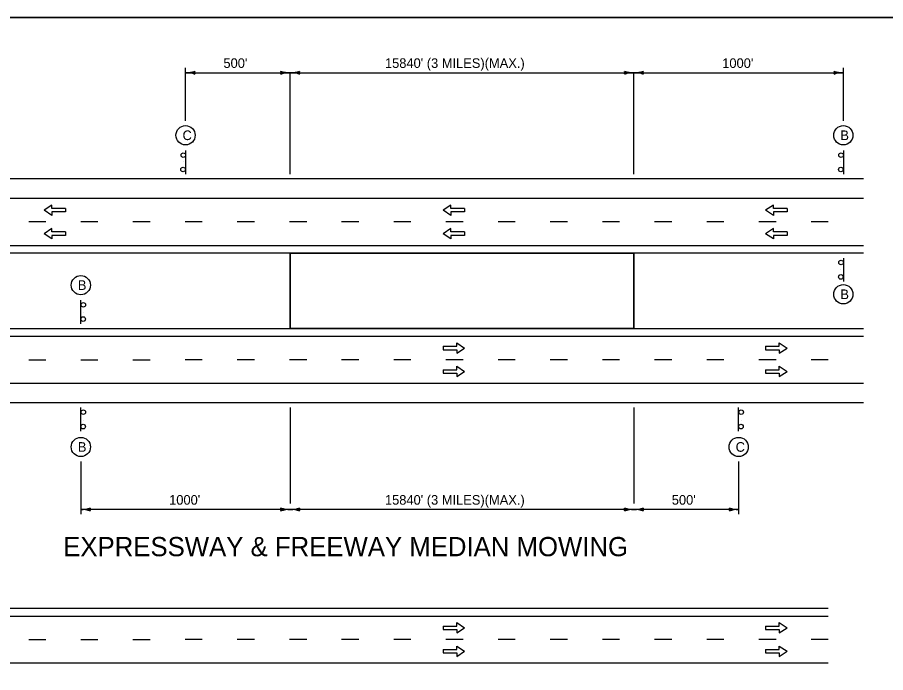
# Model space of a CAD drawing. Extents: x 0 to 32, y 0 to 21.
# Drawn here: x 6.56 to 19.2, y 11.46 to 21 of the extents above; entities that cross this region are included whole.
import ezdxf

# ---------------------------------------------------------------- set-up
doc = ezdxf.new("R2010")
doc.units = 0
for name, color, linetype in [('Default', 7, 'Continuous'), ('Level 1', 7, 'Continuous'), ('Level 63', 7, 'Continuous')]:
    doc.layers.add(name, color=color, linetype=linetype)

msp = doc.modelspace()

# ---------------------------------------------------------------- linework, layer by layer
at = {"layer": 'Default'}
msp.add_lwpolyline([(0, 21), (32, 21), (32, 0), (0, 0)], close=True, dxfattribs=at)
at = {"layer": 'Level 1'}
for p, q in [((9.01, 19.494), (9.01, 20.264)), ((9.14, 20.194), (9.15, 20.217)), ((10.393, 20.217), (10.403, 20.194)), ((10.663, 20.194), (10.673, 20.217)), ((15.393, 20.217), (15.403, 20.194)), ((15.663, 20.194), (15.673, 20.217)), ((18.44, 20.217), (18.45, 20.194)), ((18.58, 19.494), (18.58, 20.264)), ((9.01, 20.194), (10.533, 20.194)), ((9.119, 20.199), (9.138, 20.207)), ((9.119, 20.189), (9.138, 20.181)), ((9.15, 20.171), (9.14, 20.194)), ((10.403, 20.194), (10.393, 20.171)), ((10.424, 20.199), (10.405, 20.207)), ((10.424, 20.189), (10.405, 20.181)), ((10.533, 20.194), (15.533, 20.194)), ((10.533, 18.718), (10.533, 20.194)), ((10.642, 20.199), (10.662, 20.207)), ((10.642, 20.189), (10.662, 20.181)), ((10.673, 20.171), (10.663, 20.194)), ((15.403, 20.194), (15.393, 20.171)), ((15.424, 20.199), (15.405, 20.207)), ((15.424, 20.189), (15.405, 20.181)), ((15.533, 20.194), (18.58, 20.194)), ((15.533, 18.718), (15.533, 20.194)), ((15.642, 20.199), (15.662, 20.207)), ((15.642, 20.189), (15.662, 20.181)), ((15.673, 20.171), (15.663, 20.194)), ((18.45, 20.194), (18.44, 20.171)), ((18.471, 20.199), (18.452, 20.207)), ((18.471, 20.189), (18.452, 20.181)), ((9.01, 19.061), (9.01, 18.718)), ((18.58, 19.061), (18.58, 18.718)), ((8.974, 18.901), (8.974, 18.901)), ((18.544, 18.901), (18.544, 18.901)), ((18.875, 18.648), (5.786, 18.648)), ((18.875, 18.364), (5.436, 18.364)), ((7.064, 18.268), (6.951, 18.193)), ((7.064, 18.118), (6.951, 18.193)), ((7.064, 18.218), (7.064, 18.268)), ((7.264, 18.218), (7.064, 18.218)), ((7.264, 18.218), (7.264, 18.168)), ((12.87, 18.268), (12.756, 18.193)), ((12.87, 18.118), (12.756, 18.193)), ((12.87, 18.218), (12.87, 18.268)), ((13.07, 18.218), (12.87, 18.218)), ((13.07, 18.218), (13.07, 18.168)), ((17.562, 18.268), (17.448, 18.193)), ((17.562, 18.118), (17.448, 18.193)), ((17.562, 18.218), (17.562, 18.268)), ((17.762, 18.218), (17.562, 18.218)), ((17.762, 18.218), (17.762, 18.168)), ((7.264, 18.168), (7.064, 18.168)), ((7.064, 18.168), (7.064, 18.118)), ((13.07, 18.168), (12.87, 18.168)), ((12.87, 18.168), (12.87, 18.118)), ((17.762, 18.168), (17.562, 18.168)), ((17.562, 18.168), (17.562, 18.118)), ((6.978, 18.023), (6.728, 18.023)), ((7.736, 18.023), (7.486, 18.023)), ((8.495, 18.023), (8.245, 18.023)), ((9.254, 18.023), (9.004, 18.023)), ((10.013, 18.023), (9.763, 18.023)), ((10.772, 18.023), (10.522, 18.023)), ((11.531, 18.023), (11.281, 18.023)), ((12.289, 18.023), (12.039, 18.023)), ((13.048, 18.023), (12.798, 18.023)), ((13.807, 18.023), (13.557, 18.023)), ((14.566, 18.023), (14.316, 18.023)), ((15.325, 18.023), (15.075, 18.023)), ((16.084, 18.023), (15.834, 18.023)), ((16.842, 18.023), (16.592, 18.023)), ((17.601, 18.023), (17.351, 18.023)), ((18.36, 18.023), (18.11, 18.023)), ((7.064, 17.927), (6.951, 17.852)), ((7.064, 17.777), (6.951, 17.852)), ((7.064, 17.877), (7.064, 17.927)), ((7.264, 17.877), (7.064, 17.877)), ((7.264, 17.827), (7.064, 17.827)), ((7.064, 17.827), (7.064, 17.777)), ((7.264, 17.877), (7.264, 17.827)), ((12.87, 17.927), (12.756, 17.852)), ((12.87, 17.777), (12.756, 17.852)), ((12.87, 17.877), (12.87, 17.927)), ((13.07, 17.877), (12.87, 17.877)), ((13.07, 17.827), (12.87, 17.827)), ((12.87, 17.827), (12.87, 17.777)), ((13.07, 17.877), (13.07, 17.827)), ((17.562, 17.927), (17.448, 17.852)), ((17.562, 17.777), (17.448, 17.852)), ((17.562, 17.877), (17.562, 17.927)), ((17.762, 17.877), (17.562, 17.877)), ((17.762, 17.827), (17.562, 17.827)), ((17.562, 17.827), (17.562, 17.777)), ((17.762, 17.877), (17.762, 17.827)), ((5.16, 17.682), (18.875, 17.682)), ((18.875, 17.568), (5.16, 17.568)), ((18.58, 17.498), (18.58, 17.154)), ((18.544, 17.337), (18.544, 17.337)), ((7.486, 16.542), (7.486, 16.886)), ((7.523, 16.703), (7.523, 16.703)), ((5.16, 16.472), (18.875, 16.472)), ((10.533, 16.472), (15.533, 16.472)), ((5.16, 16.359), (18.875, 16.359)), ((12.756, 16.213), (12.756, 16.163)), ((12.756, 16.213), (12.956, 16.213)), ((12.956, 16.263), (13.07, 16.188)), ((12.956, 16.213), (12.956, 16.263)), ((12.956, 16.113), (13.07, 16.188)), ((17.448, 16.213), (17.448, 16.163)), ((17.448, 16.213), (17.648, 16.213)), ((17.648, 16.263), (17.762, 16.188)), ((17.648, 16.213), (17.648, 16.263)), ((17.648, 16.113), (17.762, 16.188)), ((12.756, 16.163), (12.956, 16.163)), ((12.956, 16.163), (12.956, 16.113)), ((17.448, 16.163), (17.648, 16.163)), ((17.648, 16.163), (17.648, 16.113)), ((6.728, 16.018), (6.978, 16.018)), ((7.486, 16.018), (7.736, 16.018)), ((8.245, 16.018), (8.495, 16.018)), ((9.254, 16.018), (9.004, 16.018)), ((10.013, 16.018), (9.763, 16.018)), ((10.772, 16.018), (10.522, 16.018)), ((11.531, 16.018), (11.281, 16.018)), ((12.289, 16.018), (12.039, 16.018)), ((13.048, 16.018), (12.798, 16.018)), ((12.956, 15.872), (12.956, 15.922)), ((12.956, 15.922), (13.07, 15.847)), ((13.807, 16.018), (13.557, 16.018)), ((14.566, 16.018), (14.316, 16.018)), ((15.325, 16.018), (15.075, 16.018)), ((16.084, 16.018), (15.834, 16.018)), ((16.842, 16.018), (16.592, 16.018)), ((17.601, 16.018), (17.351, 16.018)), ((17.648, 15.872), (17.648, 15.922)), ((17.648, 15.922), (17.762, 15.847)), ((18.36, 16.018), (18.11, 16.018)), ((12.756, 15.872), (12.956, 15.872)), ((12.756, 15.872), (12.756, 15.822)), ((12.756, 15.822), (12.956, 15.822)), ((12.956, 15.772), (13.07, 15.847)), ((12.956, 15.822), (12.956, 15.772)), ((17.448, 15.872), (17.648, 15.872)), ((17.448, 15.872), (17.448, 15.822)), ((17.448, 15.822), (17.648, 15.822)), ((17.648, 15.772), (17.762, 15.847)), ((17.648, 15.822), (17.648, 15.772)), ((5.16, 15.677), (18.875, 15.677)), ((5.16, 15.393), (18.875, 15.393)), ((7.486, 14.979), (7.486, 15.323)), ((10.533, 15.323), (10.533, 13.923)), ((15.533, 15.323), (15.533, 13.923)), ((17.057, 14.979), (17.057, 15.323)), ((7.523, 15.14), (7.523, 15.14)), ((17.093, 15.14), (17.093, 15.14)), ((7.486, 14.538), (7.486, 13.768)), ((17.057, 14.538), (17.057, 13.768)), ((10.533, 13.838), (7.486, 13.838)), ((7.596, 13.843), (7.615, 13.851)), ((7.596, 13.833), (7.615, 13.825)), ((7.617, 13.838), (7.626, 13.861)), ((7.626, 13.815), (7.617, 13.838)), ((10.393, 13.861), (10.403, 13.838)), ((10.403, 13.838), (10.393, 13.815)), ((10.424, 13.843), (10.405, 13.851)), ((10.424, 13.833), (10.405, 13.825)), ((15.533, 13.838), (10.533, 13.838)), ((10.642, 13.843), (10.662, 13.851)), ((10.642, 13.833), (10.662, 13.825)), ((10.663, 13.838), (10.673, 13.861)), ((10.673, 13.815), (10.663, 13.838)), ((15.393, 13.861), (15.403, 13.838)), ((15.403, 13.838), (15.393, 13.815)), ((15.424, 13.843), (15.405, 13.851)), ((15.424, 13.833), (15.405, 13.825)), ((17.057, 13.838), (15.533, 13.838)), ((15.642, 13.843), (15.662, 13.851)), ((15.642, 13.833), (15.662, 13.825)), ((15.663, 13.838), (15.673, 13.861)), ((15.673, 13.815), (15.663, 13.838)), ((16.917, 13.861), (16.927, 13.838)), ((16.927, 13.838), (16.917, 13.815)), ((16.948, 13.843), (16.928, 13.851)), ((16.948, 13.833), (16.928, 13.825)), ((5.16, 12.401), (18.36, 12.401)), ((5.16, 12.288), (18.36, 12.288)), ((12.756, 12.142), (12.756, 12.092)), ((12.756, 12.142), (12.956, 12.142)), ((12.956, 12.192), (13.07, 12.117)), ((12.956, 12.142), (12.956, 12.192)), ((17.448, 12.142), (17.448, 12.092)), ((17.448, 12.142), (17.648, 12.142)), ((17.648, 12.192), (17.762, 12.117)), ((17.648, 12.142), (17.648, 12.192)), ((12.756, 12.092), (12.956, 12.092)), ((12.956, 12.042), (13.07, 12.117)), ((12.956, 12.092), (12.956, 12.042)), ((17.448, 12.092), (17.648, 12.092)), ((17.648, 12.042), (17.762, 12.117)), ((17.648, 12.092), (17.648, 12.042)), ((6.728, 11.947), (6.978, 11.947)), ((7.486, 11.947), (7.736, 11.947)), ((8.245, 11.947), (8.495, 11.947)), ((9.254, 11.947), (9.004, 11.947)), ((10.013, 11.947), (9.763, 11.947)), ((10.772, 11.947), (10.522, 11.947)), ((11.531, 11.947), (11.281, 11.947)), ((12.289, 11.947), (12.039, 11.947)), ((13.048, 11.947), (12.798, 11.947)), ((13.807, 11.947), (13.557, 11.947)), ((14.566, 11.947), (14.316, 11.947)), ((15.325, 11.947), (15.075, 11.947)), ((16.084, 11.947), (15.834, 11.947)), ((16.842, 11.947), (16.592, 11.947)), ((17.601, 11.947), (17.351, 11.947)), ((18.36, 11.947), (18.11, 11.947)), ((12.756, 11.801), (12.956, 11.801)), ((12.756, 11.801), (12.756, 11.751)), ((12.756, 11.751), (12.956, 11.751)), ((12.956, 11.801), (12.956, 11.851)), ((12.956, 11.851), (13.07, 11.776)), ((12.956, 11.701), (13.07, 11.776)), ((12.956, 11.751), (12.956, 11.701)), ((17.448, 11.801), (17.648, 11.801)), ((17.448, 11.801), (17.448, 11.751)), ((17.448, 11.751), (17.648, 11.751)), ((17.648, 11.801), (17.648, 11.851)), ((17.648, 11.851), (17.762, 11.776)), ((17.648, 11.701), (17.762, 11.776)), ((17.648, 11.751), (17.648, 11.701)), ((5.16, 11.606), (18.36, 11.606))]:
    msp.add_line(p, q, dxfattribs=at)
msp.add_lwpolyline([(10.533, 17.568), (15.533, 17.568), (15.533, 16.472), (10.533, 16.472)], close=True, dxfattribs=at)
msp.add_lwpolyline([(15.533, 16.472), (15.533, 17.568), (10.533, 17.568), (10.533, 16.472)], dxfattribs=at)
for centre, radius in [((9.01, 19.284), 0.14), ((18.58, 19.284), 0.14), ((8.977, 18.995), 0.0333), ((18.547, 18.995), 0.0333), ((8.974, 18.786), 0.0333), ((18.544, 18.786), 0.0333), ((18.547, 17.432), 0.0333), ((7.486, 17.103), 0.14), ((18.544, 17.223), 0.0333), ((18.58, 16.97), 0.14), ((7.523, 16.817), 0.0333), ((7.52, 16.609), 0.0333), ((7.523, 15.254), 0.0333), ((17.093, 15.254), 0.0333), ((7.52, 15.045), 0.0333), ((17.09, 15.045), 0.0333), ((7.486, 14.748), 0.14), ((17.057, 14.748), 0.14)]:
    msp.add_circle(centre, radius, dxfattribs=at)
for centre, start, end in [((9.008, 20.644), 270.2984, 288.4404), ((10.536, 20.644), 251.5596, 269.7016), ((10.531, 20.644), 270.2984, 288.4404), ((15.536, 20.644), 251.5596, 269.7016), ((15.531, 20.644), 270.2984, 288.4404), ((18.583, 20.644), 251.5596, 269.7016), ((9.008, 19.744), 71.5596, 89.7016), ((10.536, 19.744), 90.2984, 108.4404), ((10.531, 19.744), 71.5596, 89.7016), ((15.536, 19.744), 90.2984, 108.4404), ((15.531, 19.744), 71.5596, 89.7016), ((18.583, 19.744), 90.2984, 108.4404), ((7.484, 14.288), 270.2984, 288.4404), ((7.484, 13.388), 71.5596, 89.7016), ((10.536, 14.288), 251.5596, 269.7016), ((10.536, 13.388), 90.2984, 108.4404), ((10.531, 14.288), 270.2984, 288.4404), ((10.531, 13.388), 71.5596, 89.7016), ((15.536, 14.288), 251.5596, 269.7016), ((15.536, 13.388), 90.2984, 108.4404), ((15.531, 14.288), 270.2984, 288.4404), ((15.531, 13.388), 71.5596, 89.7016), ((17.059, 14.288), 251.5596, 269.7016), ((17.059, 13.388), 90.2984, 108.4404)]:
    msp.add_arc(centre, 0.45, start, end, dxfattribs=at)
at = {"layer": 'Level 63'}
msp.add_line((32, 21), (0, 21), dxfattribs=at)

# ---------------------------------------------------------------- texts
at = {"layer": 'Level 1'}
for s, height, p in [("500'", 0.14, (9.561, 20.264)), ("15840' (3 MILES)(MAX.)", 0.14, (11.911, 20.264)), ("1000'", 0.14, (16.818, 20.264)), ('C', 0.14, (8.966, 19.214)), ('B', 0.14, (18.537, 19.214)), ('B', 0.14, (7.443, 17.033)), ('B', 0.14, (18.537, 16.9)), ('B', 0.14, (7.443, 14.678)), ('C', 0.14, (17.013, 14.678)), ("1000'", 0.14, (8.771, 13.908)), ("15840' (3 MILES)(MAX.)", 0.14, (11.911, 13.908)), ("500'", 0.14, (16.084, 13.908)), ('EXPRESSWAY & FREEWAY MEDIAN MOWING', 0.28, (7.23, 13.158))]:
    msp.add_text(s, height=height, dxfattribs=at).set_placement(p)

doc.saveas('drawing.dxf')
